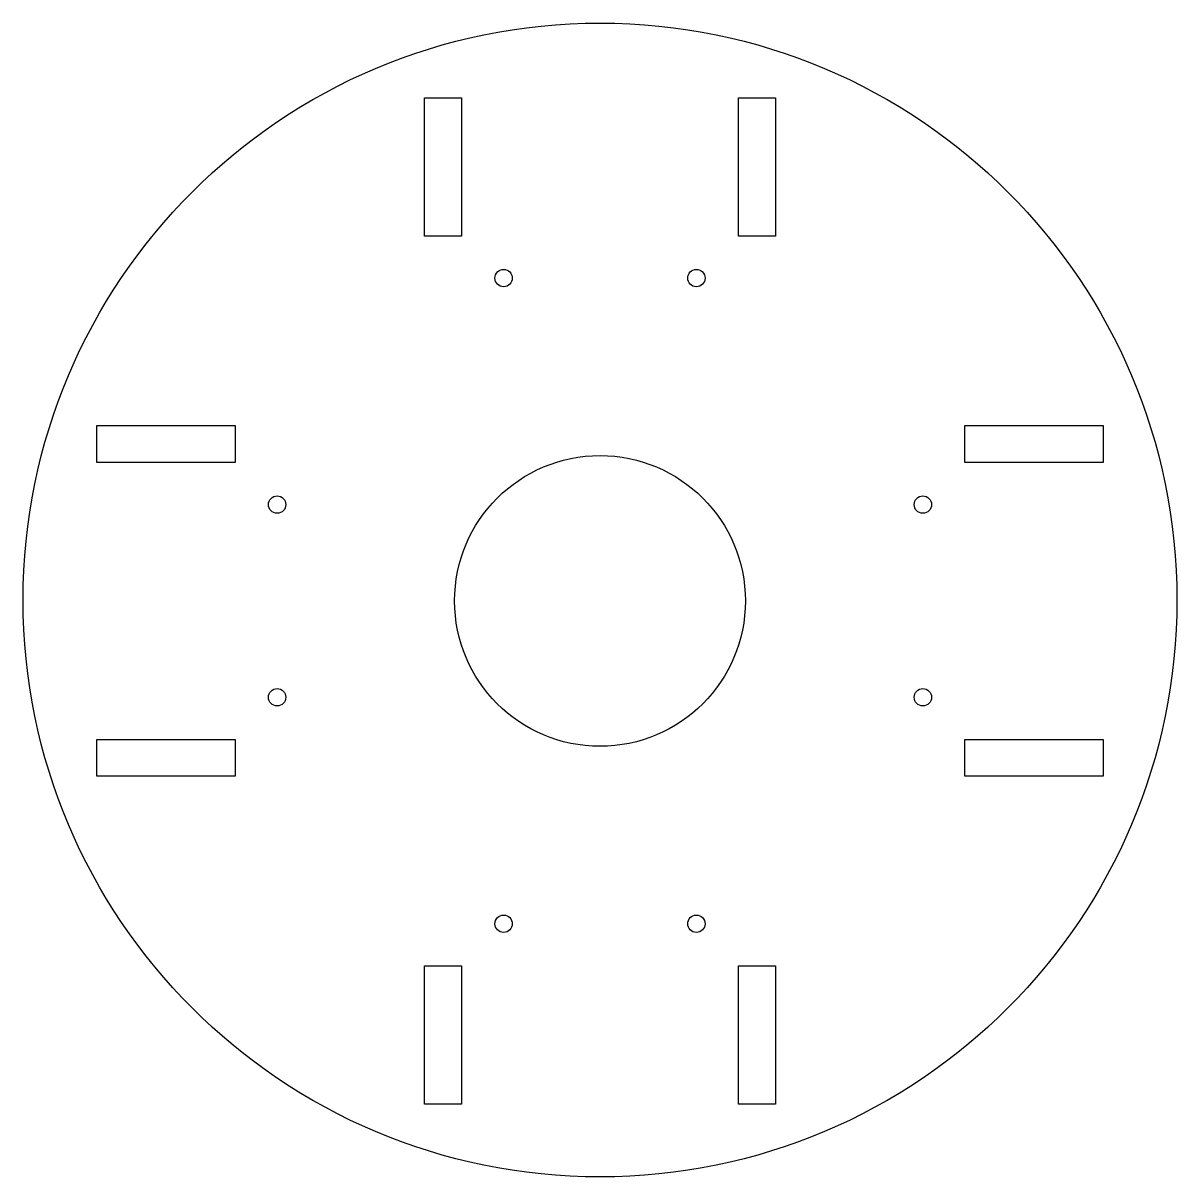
# Model space of a CAD drawing. Header units: millimetres. Extents: x -206 to 44, y -173 to 77.
import ezdxf

# ---------------------------------------------------------------- set-up
doc = ezdxf.new("R2010")
doc.units = ezdxf.units.MM
doc.layers.get('0').update_dxf_attribs({"linetype": 'CONTINUOUS'})

msp = doc.modelspace()

# ---------------------------------------------------------------- linework, layer by layer
for points in [[(-111, 61.03), (-111, 31.03), (-119, 31.03), (-119, 61.03)], [(-51, 61.03), (-43, 61.03), (-43, 31.03), (-51, 31.03)], [(-160.03, -10), (-160.03, -18), (-190.03, -18), (-190.03, -10)], [(-1.97, -10), (28.03, -10), (28.03, -18), (-1.97, -18)], [(-160.03, -86), (-190.03, -86), (-190.03, -78), (-160.03, -78)], [(-1.97, -78), (28.03, -78), (28.03, -86), (-1.97, -86)], [(-111, -157.03), (-119, -157.03), (-119, -127.03), (-111, -127.03)], [(-51, -157.03), (-51, -127.03), (-43, -127.03), (-43, -157.03)]]:
    msp.add_lwpolyline(points, close=True)
for centre, radius in [((-81, -47.8), 125), ((-101.88, 21.95), 1.88), ((-60.12, 21.95), 1.88), ((-81, -48), 31.5), ((-150.95, -27.12), 1.88), ((-11.05, -27.12), 1.88), ((-150.95, -68.88), 1.88), ((-11.05, -68.88), 1.88), ((-101.88, -117.95), 1.88), ((-60.12, -117.95), 1.88)]:
    msp.add_circle(centre, radius)

doc.saveas('drawing.dxf')
